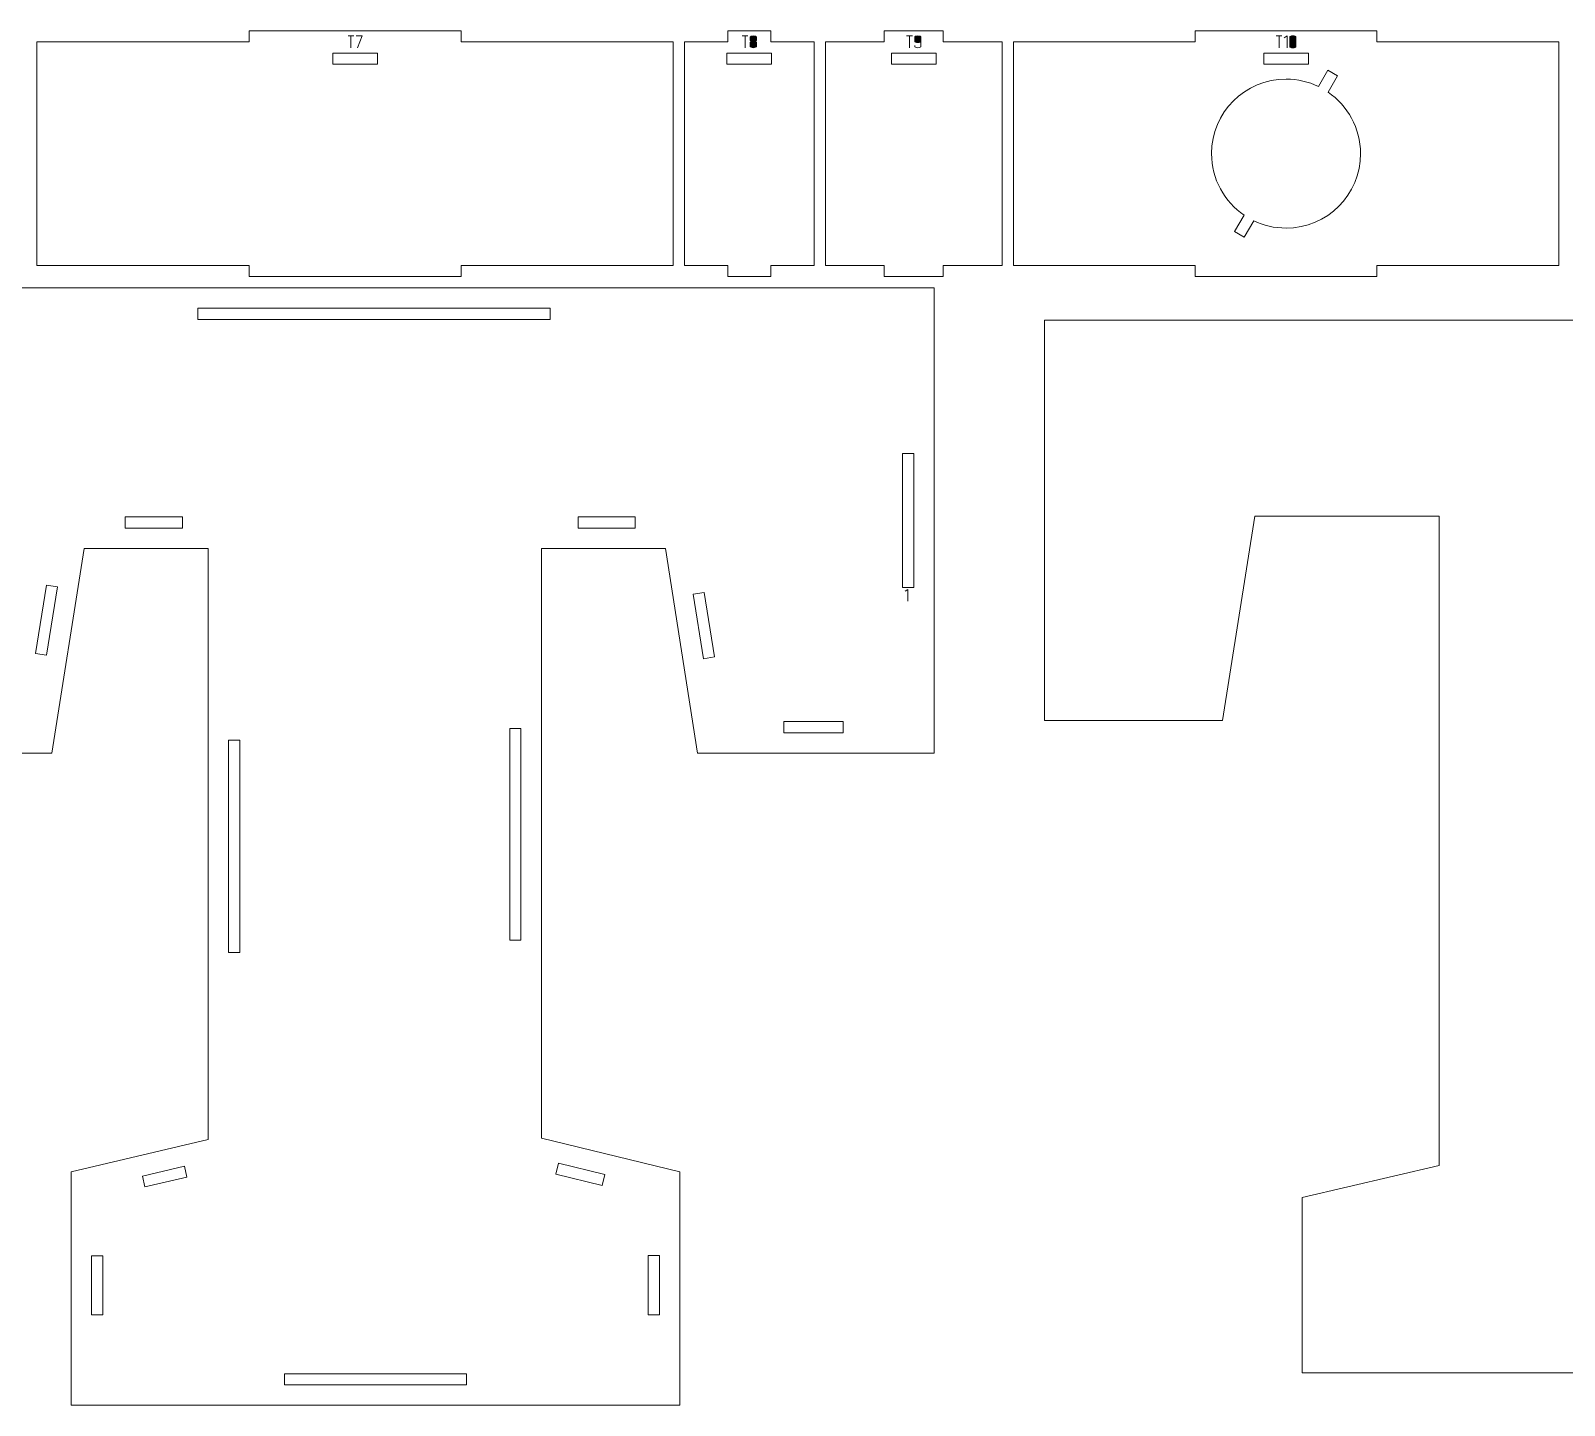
# Model space of a CAD drawing. Header units: centimetres. Extents: x -250 to 250, y -508 to 508.
# Drawn here: x 79.75 to 120.93, y -109.83 to -72.93 of the extents above; entities that cross this region are included whole.
import ezdxf

# ---------------------------------------------------------------- set-up
doc = ezdxf.new("R2010")
doc.units = ezdxf.units.CM
doc.header["$MEASUREMENT"] = 0
doc.layers.add('Capa 1', color=7, linetype='Continuous')

msp = doc.modelspace()

# ---------------------------------------------------------------- hatches: boundary and pattern name
at = {"layer": 'Capa 1', "true_color": 0x3e4095}
h = msp.add_hatch(color=175, dxfattribs=at)
edge = h.paths.add_edge_path()
edge.add_spline(control_points=[(88.3508, -73.06786), (88.3508, -73.06786), (88.27146, -73.06786), (88.27146, -73.06786), (88.27146, -73.06786), (88.42876, -73.06786), (88.42876, -73.06786), (88.42876, -73.06786), (88.3508, -73.06786), (88.3508, -73.06786), (88.3508, -73.06786), (88.3508, -73.3843), (88.3508, -73.3843), (88.3508, -73.3843), (88.3508, -73.06786), (88.3508, -73.06786)], knot_values=[0, 0, 0, 0, 0.2, 0.2, 0.2, 0.4, 0.4, 0.4, 0.6, 0.6, 0.6, 0.8, 0.8, 0.8, 1, 1, 1, 1], degree=3, periodic=1)
h = msp.add_hatch(color=175, dxfattribs=at)
edge = h.paths.add_edge_path()
edge.add_spline(control_points=[(88.53011, -73.3843), (88.53011, -73.3843), (88.65119, -73.06786), (88.65119, -73.06786), (88.65119, -73.06786), (88.49159, -73.06786), (88.49159, -73.06786), (88.49159, -73.06786), (88.65119, -73.06786), (88.65119, -73.06786), (88.65119, -73.06786), (88.53011, -73.3843), (88.53011, -73.3843)], knot_values=[0, 0, 0, 0, 0.25, 0.25, 0.25, 0.5, 0.5, 0.5, 0.75, 0.75, 0.75, 1, 1, 1, 1], degree=3, periodic=1)
h = msp.add_hatch(color=175, dxfattribs=at)
edge = h.paths.add_edge_path()
edge.add_spline(control_points=[(98.93194, -73.06786), (98.93194, -73.06786), (98.8526, -73.06786), (98.8526, -73.06786), (98.8526, -73.06786), (99.0099, -73.06786), (99.0099, -73.06786), (99.0099, -73.06786), (98.93194, -73.06786), (98.93194, -73.06786), (98.93194, -73.06786), (98.93194, -73.3843), (98.93194, -73.3843), (98.93194, -73.3843), (98.93194, -73.06786), (98.93194, -73.06786)], knot_values=[0, 0, 0, 0, 0.2, 0.2, 0.2, 0.4, 0.4, 0.4, 0.6, 0.6, 0.6, 0.8, 0.8, 0.8, 1, 1, 1, 1], degree=3, periodic=1)
h = msp.add_hatch(color=175, dxfattribs=at)
edge = h.paths.add_edge_path()
edge.add_spline(control_points=[(99.07273, -73.17747), (99.07273, -73.18542), (99.07839, -73.1926), (99.0897, -73.19902), (99.10101, -73.20544), (99.12287, -73.20972), (99.15528, -73.21186), (99.18769, -73.20972), (99.20955, -73.20544), (99.22086, -73.19902), (99.23217, -73.1926), (99.23783, -73.18542), (99.23783, -73.17747), (99.23783, -73.17747), (99.23783, -73.10317), (99.23783, -73.10317), (99.23783, -73.09339), (99.22996, -73.08506), (99.21421, -73.07818), (99.19847, -73.0713), (99.17882, -73.06786), (99.15528, -73.06786), (99.13174, -73.06786), (99.11209, -73.0713), (99.09635, -73.07818), (99.0806, -73.08506), (99.07273, -73.09339), (99.07273, -73.10317), (99.07273, -73.10317), (99.07273, -73.17747), (99.07273, -73.17747)], knot_values=[0, 0, 0, 0, 0.1, 0.1, 0.1, 0.2, 0.2, 0.2, 0.3, 0.3, 0.3, 0.4, 0.4, 0.4, 0.5, 0.5, 0.5, 0.6, 0.6, 0.6, 0.7, 0.7, 0.7, 0.8, 0.8, 0.8, 0.9, 0.9, 0.9, 1, 1, 1, 1], degree=3, periodic=1)
h = msp.add_hatch(color=175, dxfattribs=at)
edge = h.paths.add_edge_path()
edge.add_spline(control_points=[(99.15528, -73.3843), (99.13174, -73.3843), (99.11209, -73.38086), (99.09635, -73.37398), (99.0806, -73.3671), (99.07273, -73.35877), (99.07273, -73.34899), (99.07273, -73.34899), (99.07273, -73.2458), (99.07273, -73.2458), (99.07273, -73.23754), (99.07839, -73.23036), (99.0897, -73.22425), (99.10101, -73.21813), (99.12287, -73.214), (99.15528, -73.21186), (99.12287, -73.20972), (99.10101, -73.20544), (99.0897, -73.19902), (99.07839, -73.1926), (99.07273, -73.18542), (99.07273, -73.17747), (99.07273, -73.17747), (99.07273, -73.10317), (99.07273, -73.10317), (99.07273, -73.09339), (99.0806, -73.08506), (99.09635, -73.07818), (99.11209, -73.0713), (99.13174, -73.06786), (99.15528, -73.06786), (99.17882, -73.06786), (99.19847, -73.0713), (99.21421, -73.07818), (99.22996, -73.08506), (99.23783, -73.09339), (99.23783, -73.10317), (99.23783, -73.10317), (99.23783, -73.17747), (99.23783, -73.17747), (99.23783, -73.18542), (99.23217, -73.1926), (99.22086, -73.19902), (99.20955, -73.20544), (99.18769, -73.20972), (99.15528, -73.21186), (99.18769, -73.214), (99.20955, -73.21813), (99.22086, -73.22425), (99.23217, -73.23036), (99.23783, -73.23754), (99.23783, -73.2458), (99.23783, -73.2458), (99.23783, -73.34899), (99.23783, -73.34899), (99.23783, -73.35877), (99.22996, -73.3671), (99.21421, -73.37398), (99.19847, -73.38086), (99.17882, -73.3843), (99.15528, -73.3843)], knot_values=[0, 0, 0, 0, 0.05, 0.05, 0.05, 0.1, 0.1, 0.1, 0.15, 0.15, 0.15, 0.2, 0.2, 0.2, 0.25, 0.25, 0.25, 0.3, 0.3, 0.3, 0.35, 0.35, 0.35, 0.4, 0.4, 0.4, 0.45, 0.45, 0.45, 0.5, 0.5, 0.5, 0.55, 0.55, 0.55, 0.6, 0.6, 0.6, 0.65, 0.65, 0.65, 0.7, 0.7, 0.7, 0.75, 0.75, 0.75, 0.8, 0.8, 0.8, 0.85, 0.85, 0.85, 0.9, 0.9, 0.9, 0.95, 0.95, 0.95, 1, 1, 1, 1], degree=3, periodic=1)
h = msp.add_hatch(color=175, dxfattribs=at)
edge = h.paths.add_edge_path()
edge.add_spline(control_points=[(99.07273, -73.34899), (99.07273, -73.35877), (99.0806, -73.3671), (99.09635, -73.37398), (99.11209, -73.38086), (99.13174, -73.3843), (99.15528, -73.3843), (99.17882, -73.3843), (99.19847, -73.38086), (99.21421, -73.37398), (99.22996, -73.3671), (99.23783, -73.35877), (99.23783, -73.34899), (99.23783, -73.34899), (99.23783, -73.2458), (99.23783, -73.2458), (99.23783, -73.23754), (99.23217, -73.23036), (99.22086, -73.22425), (99.20955, -73.21813), (99.18769, -73.214), (99.15528, -73.21186), (99.12287, -73.214), (99.10101, -73.21813), (99.0897, -73.22425), (99.07839, -73.23036), (99.07273, -73.23754), (99.07273, -73.2458), (99.07273, -73.2458), (99.07273, -73.34899), (99.07273, -73.34899)], knot_values=[0, 0, 0, 0, 0.1, 0.1, 0.1, 0.2, 0.2, 0.2, 0.3, 0.3, 0.3, 0.4, 0.4, 0.4, 0.5, 0.5, 0.5, 0.6, 0.6, 0.6, 0.7, 0.7, 0.7, 0.8, 0.8, 0.8, 0.9, 0.9, 0.9, 1, 1, 1, 1], degree=3, periodic=1)
h = msp.add_hatch(color=175, dxfattribs=at)
edge = h.paths.add_edge_path()
edge.add_spline(control_points=[(103.34698, -73.06786), (103.34698, -73.06786), (103.26764, -73.06786), (103.26764, -73.06786), (103.26764, -73.06786), (103.42494, -73.06786), (103.42494, -73.06786), (103.42494, -73.06786), (103.34698, -73.06786), (103.34698, -73.06786), (103.34698, -73.06786), (103.34698, -73.3843), (103.34698, -73.3843), (103.34698, -73.3843), (103.34698, -73.06786), (103.34698, -73.06786)], knot_values=[0, 0, 0, 0, 0.2, 0.2, 0.2, 0.4, 0.4, 0.4, 0.6, 0.6, 0.6, 0.8, 0.8, 0.8, 1, 1, 1, 1], degree=3, periodic=1)
h = msp.add_hatch(color=175, dxfattribs=at)
edge = h.paths.add_edge_path()
edge.add_spline(control_points=[(103.48777, -73.21049), (103.48777, -73.22027), (103.49564, -73.2286), (103.51139, -73.23548), (103.52713, -73.24236), (103.54678, -73.2458), (103.57032, -73.2458), (103.59356, -73.24641), (103.61312, -73.24358), (103.62902, -73.23732), (103.64492, -73.23105), (103.65287, -73.2221), (103.65287, -73.21049), (103.65287, -73.21049), (103.65287, -73.10317), (103.65287, -73.10317), (103.65287, -73.09339), (103.645, -73.08506), (103.62925, -73.07818), (103.61351, -73.0713), (103.59386, -73.06786), (103.57032, -73.06786), (103.54678, -73.06786), (103.52713, -73.0713), (103.51139, -73.07818), (103.49564, -73.08506), (103.48777, -73.09339), (103.48777, -73.10317), (103.48777, -73.10317), (103.48777, -73.21049), (103.48777, -73.21049)], knot_values=[0, 0, 0, 0, 0.1, 0.1, 0.1, 0.2, 0.2, 0.2, 0.3, 0.3, 0.3, 0.4, 0.4, 0.4, 0.5, 0.5, 0.5, 0.6, 0.6, 0.6, 0.7, 0.7, 0.7, 0.8, 0.8, 0.8, 0.9, 0.9, 0.9, 1, 1, 1, 1], degree=3, periodic=1)
h = msp.add_hatch(color=175, dxfattribs=at)
edge = h.paths.add_edge_path()
edge.add_spline(control_points=[(103.57032, -73.3843), (103.54678, -73.3843), (103.52713, -73.38086), (103.51139, -73.37398), (103.49564, -73.3671), (103.48777, -73.35877), (103.48777, -73.34899), (103.48777, -73.34899), (103.48777, -73.32376), (103.48777, -73.32376), (103.48777, -73.32376), (103.48777, -73.34899), (103.48777, -73.34899), (103.48777, -73.35877), (103.49564, -73.3671), (103.51139, -73.37398), (103.52713, -73.38086), (103.54678, -73.3843), (103.57032, -73.3843), (103.59386, -73.3843), (103.61351, -73.38086), (103.62925, -73.37398), (103.645, -73.3671), (103.65287, -73.35877), (103.65287, -73.34899), (103.65287, -73.34899), (103.65287, -73.21049), (103.65287, -73.21049), (103.65287, -73.2221), (103.64492, -73.23105), (103.62902, -73.23732), (103.61312, -73.24358), (103.59356, -73.24641), (103.57032, -73.2458), (103.54678, -73.2458), (103.52713, -73.24236), (103.51139, -73.23548), (103.49564, -73.2286), (103.48777, -73.22027), (103.48777, -73.21049), (103.48777, -73.21049), (103.48777, -73.10317), (103.48777, -73.10317), (103.48777, -73.09339), (103.49564, -73.08506), (103.51139, -73.07818), (103.52713, -73.0713), (103.54678, -73.06786), (103.57032, -73.06786), (103.59386, -73.06786), (103.61351, -73.0713), (103.62925, -73.07818), (103.645, -73.08506), (103.65287, -73.09339), (103.65287, -73.10317), (103.65287, -73.10317), (103.65287, -73.21049), (103.65287, -73.21049), (103.65287, -73.21049), (103.65287, -73.34899), (103.65287, -73.34899), (103.65287, -73.35877), (103.645, -73.3671), (103.62925, -73.37398), (103.61351, -73.38086), (103.59386, -73.3843), (103.57032, -73.3843)], knot_values=[0, 0, 0, 0, 0.04545455, 0.04545455, 0.04545455, 0.09090909, 0.09090909, 0.09090909, 0.13636364, 0.13636364, 0.13636364, 0.18181818, 0.18181818, 0.18181818, 0.22727273, 0.22727273, 0.22727273, 0.27272727, 0.27272727, 0.27272727, 0.31818182, 0.31818182, 0.31818182, 0.36363636, 0.36363636, 0.36363636, 0.40909091, 0.40909091, 0.40909091, 0.45454545, 0.45454545, 0.45454545, 0.5, 0.5, 0.5, 0.54545455, 0.54545455, 0.54545455, 0.59090909, 0.59090909, 0.59090909, 0.63636364, 0.63636364, 0.63636364, 0.68181818, 0.68181818, 0.68181818, 0.72727273, 0.72727273, 0.72727273, 0.77272727, 0.77272727, 0.77272727, 0.81818182, 0.81818182, 0.81818182, 0.86363636, 0.86363636, 0.86363636, 0.90909091, 0.90909091, 0.90909091, 0.95454545, 0.95454545, 0.95454545, 1, 1, 1, 1], degree=3, periodic=1)
h = msp.add_hatch(color=175, dxfattribs=at)
edge = h.paths.add_edge_path()
edge.add_spline(control_points=[(113.26879, -73.06786), (113.26879, -73.06786), (113.18945, -73.06786), (113.18945, -73.06786), (113.18945, -73.06786), (113.34675, -73.06786), (113.34675, -73.06786), (113.34675, -73.06786), (113.26879, -73.06786), (113.26879, -73.06786), (113.26879, -73.06786), (113.26879, -73.3843), (113.26879, -73.3843), (113.26879, -73.3843), (113.26879, -73.06786), (113.26879, -73.06786)], knot_values=[0, 0, 0, 0, 0.2, 0.2, 0.2, 0.4, 0.4, 0.4, 0.6, 0.6, 0.6, 0.8, 0.8, 0.8, 1, 1, 1, 1], degree=3, periodic=1)
h = msp.add_hatch(color=175, dxfattribs=at)
edge = h.paths.add_edge_path()
edge.add_spline(control_points=[(113.48571, -73.0674), (113.48571, -73.0674), (113.40958, -73.12014), (113.40958, -73.12014), (113.40958, -73.12014), (113.48571, -73.0674), (113.48571, -73.0674), (113.48571, -73.0674), (113.48571, -73.3843), (113.48571, -73.3843), (113.48571, -73.3843), (113.48571, -73.0674), (113.48571, -73.0674)], knot_values=[0, 0, 0, 0, 0.25, 0.25, 0.25, 0.5, 0.5, 0.5, 0.75, 0.75, 0.75, 1, 1, 1, 1], degree=3, periodic=1)
h = msp.add_hatch(color=175, dxfattribs=at)
edge = h.paths.add_edge_path()
edge.add_spline(control_points=[(113.55634, -73.36045), (113.55634, -73.37024), (113.56421, -73.37666), (113.57996, -73.37971), (113.5957, -73.38277), (113.61535, -73.3843), (113.63889, -73.3843), (113.66243, -73.3843), (113.68208, -73.38277), (113.69782, -73.37971), (113.71357, -73.37666), (113.72144, -73.37024), (113.72144, -73.36045), (113.72144, -73.36045), (113.72144, -73.09217), (113.72144, -73.09217), (113.72144, -73.08238), (113.71357, -73.07588), (113.69782, -73.07267), (113.68208, -73.06946), (113.66243, -73.06786), (113.63889, -73.06786), (113.61535, -73.06786), (113.5957, -73.06946), (113.57996, -73.07267), (113.56421, -73.07588), (113.55634, -73.08238), (113.55634, -73.09217), (113.55634, -73.09217), (113.55634, -73.36045), (113.55634, -73.36045)], knot_values=[0, 0, 0, 0, 0.1, 0.1, 0.1, 0.2, 0.2, 0.2, 0.3, 0.3, 0.3, 0.4, 0.4, 0.4, 0.5, 0.5, 0.5, 0.6, 0.6, 0.6, 0.7, 0.7, 0.7, 0.8, 0.8, 0.8, 0.9, 0.9, 0.9, 1, 1, 1, 1], degree=3, periodic=1)
h = msp.add_hatch(color=175, dxfattribs=at)
edge = h.paths.add_edge_path()
edge.add_spline(control_points=[(113.72144, -73.36045), (113.72144, -73.37024), (113.71357, -73.37666), (113.69782, -73.37971), (113.68208, -73.38277), (113.66243, -73.3843), (113.63889, -73.3843), (113.61535, -73.3843), (113.5957, -73.38277), (113.57996, -73.37971), (113.56421, -73.37666), (113.55634, -73.37024), (113.55634, -73.36045), (113.55634, -73.36045), (113.55634, -73.09217), (113.55634, -73.09217), (113.55634, -73.08238), (113.56421, -73.07588), (113.57996, -73.07267), (113.5957, -73.06946), (113.61535, -73.06786), (113.63889, -73.06786), (113.66243, -73.06786), (113.68208, -73.06946), (113.69782, -73.07267), (113.71357, -73.07588), (113.72144, -73.08238), (113.72144, -73.09217), (113.72144, -73.09217), (113.72144, -73.36045), (113.72144, -73.36045)], knot_values=[0, 0, 0, 0, 0.1, 0.1, 0.1, 0.2, 0.2, 0.2, 0.3, 0.3, 0.3, 0.4, 0.4, 0.4, 0.5, 0.5, 0.5, 0.6, 0.6, 0.6, 0.7, 0.7, 0.7, 0.8, 0.8, 0.8, 0.9, 0.9, 0.9, 1, 1, 1, 1], degree=3, periodic=1)
h = msp.add_hatch(color=175, dxfattribs=at)
edge = h.paths.add_edge_path()
edge.add_spline(control_points=[(103.30273, -87.92394), (103.30273, -87.92394), (103.2266, -87.97668), (103.2266, -87.97668), (103.2266, -87.97668), (103.30273, -87.92394), (103.30273, -87.92394), (103.30273, -87.92394), (103.30273, -88.24084), (103.30273, -88.24084), (103.30273, -88.24084), (103.30273, -87.92394), (103.30273, -87.92394)], knot_values=[0, 0, 0, 0, 0.25, 0.25, 0.25, 0.5, 0.5, 0.5, 0.75, 0.75, 0.75, 1, 1, 1, 1], degree=3, periodic=1)

# ---------------------------------------------------------------- linework, layer by layer
at = {"layer": 'Capa 1', "color": 240, "lineweight": 20}
for points, knots in [([(79.91878, -73.2271), (79.91878, -73.2271), (79.91878, -79.2271), (79.91878, -79.2271), (79.91878, -79.2271), (85.61381, -79.2271), (85.61381, -79.2271), (85.61381, -79.2271), (85.61381, -79.5271), (85.61381, -79.5271), (85.61381, -79.5271), (91.30885, -79.5271), (91.30885, -79.5271), (91.30885, -79.5271), (91.30885, -79.2271), (91.30885, -79.2271), (91.30885, -79.2271), (97.00388, -79.2271), (97.00388, -79.2271), (97.00388, -79.2271), (97.00388, -73.2271), (97.00388, -73.2271), (97.00388, -73.2271), (91.30885, -73.2271), (91.30885, -73.2271), (91.30885, -73.2271), (91.30885, -72.9271), (91.30885, -72.9271), (91.30885, -72.9271), (85.61381, -72.9271), (85.61381, -72.9271), (85.61381, -72.9271), (85.61381, -73.2271), (85.61381, -73.2271), (85.61381, -73.2271), (79.91878, -73.2271), (79.91878, -73.2271)], [0, 0, 0, 0, 0.08333333, 0.08333333, 0.08333333, 0.16666667, 0.16666667, 0.16666667, 0.25, 0.25, 0.25, 0.33333333, 0.33333333, 0.33333333, 0.41666667, 0.41666667, 0.41666667, 0.5, 0.5, 0.5, 0.58333333, 0.58333333, 0.58333333, 0.66666667, 0.66666667, 0.66666667, 0.75, 0.75, 0.75, 0.83333333, 0.83333333, 0.83333333, 0.91666667, 0.91666667, 0.91666667, 1, 1, 1, 1]), ([(97.30388, -73.2271), (97.30388, -73.2271), (97.30388, -79.2271), (97.30388, -79.2271), (97.30388, -79.2271), (98.46477, -79.2271), (98.46477, -79.2271), (98.46477, -79.2271), (98.46477, -79.5271), (98.46477, -79.5271), (98.46477, -79.5271), (99.62566, -79.5271), (99.62566, -79.5271), (99.62566, -79.5271), (99.62566, -79.2271), (99.62566, -79.2271), (99.62566, -79.2271), (100.78655, -79.2271), (100.78655, -79.2271), (100.78655, -79.2271), (100.78655, -73.2271), (100.78655, -73.2271), (100.78655, -73.2271), (99.62566, -73.2271), (99.62566, -73.2271), (99.62566, -73.2271), (99.62566, -72.9271), (99.62566, -72.9271), (99.62566, -72.9271), (98.46477, -72.9271), (98.46477, -72.9271), (98.46477, -72.9271), (98.46477, -73.2271), (98.46477, -73.2271), (98.46477, -73.2271), (97.30388, -73.2271), (97.30388, -73.2271)], [0, 0, 0, 0, 0.08333333, 0.08333333, 0.08333333, 0.16666667, 0.16666667, 0.16666667, 0.25, 0.25, 0.25, 0.33333333, 0.33333333, 0.33333333, 0.41666667, 0.41666667, 0.41666667, 0.5, 0.5, 0.5, 0.58333333, 0.58333333, 0.58333333, 0.66666667, 0.66666667, 0.66666667, 0.75, 0.75, 0.75, 0.83333333, 0.83333333, 0.83333333, 0.91666667, 0.91666667, 0.91666667, 1, 1, 1, 1]), ([(101.08655, -73.2271), (101.08655, -73.2271), (101.08655, -79.2271), (101.08655, -79.2271), (101.08655, -79.2271), (102.66902, -79.2271), (102.66902, -79.2271), (102.66902, -79.2271), (102.66902, -79.5271), (102.66902, -79.5271), (102.66902, -79.5271), (104.25149, -79.5271), (104.25149, -79.5271), (104.25149, -79.5271), (104.25149, -79.2271), (104.25149, -79.2271), (104.25149, -79.2271), (105.83396, -79.2271), (105.83396, -79.2271), (105.83396, -79.2271), (105.83396, -73.2271), (105.83396, -73.2271), (105.83396, -73.2271), (104.25149, -73.2271), (104.25149, -73.2271), (104.25149, -73.2271), (104.25149, -72.9271), (104.25149, -72.9271), (104.25149, -72.9271), (102.66902, -72.9271), (102.66902, -72.9271), (102.66902, -72.9271), (102.66902, -73.2271), (102.66902, -73.2271), (102.66902, -73.2271), (101.08655, -73.2271), (101.08655, -73.2271)], [0, 0, 0, 0, 0.08333333, 0.08333333, 0.08333333, 0.16666667, 0.16666667, 0.16666667, 0.25, 0.25, 0.25, 0.33333333, 0.33333333, 0.33333333, 0.41666667, 0.41666667, 0.41666667, 0.5, 0.5, 0.5, 0.58333333, 0.58333333, 0.58333333, 0.66666667, 0.66666667, 0.66666667, 0.75, 0.75, 0.75, 0.83333333, 0.83333333, 0.83333333, 0.91666667, 0.91666667, 0.91666667, 1, 1, 1, 1]), ([(106.13396, -73.2271), (106.13396, -73.2271), (106.13396, -79.2271), (106.13396, -79.2271), (106.13396, -79.2271), (111.01495, -79.2271), (111.01495, -79.2271), (111.01495, -79.2271), (111.01495, -79.5271), (111.01495, -79.5271), (111.01495, -79.5271), (115.89594, -79.5271), (115.89594, -79.5271), (115.89594, -79.5271), (115.89594, -79.2271), (115.89594, -79.2271), (115.89594, -79.2271), (120.77693, -79.2271), (120.77693, -79.2271), (120.77693, -79.2271), (120.77693, -73.2271), (120.77693, -73.2271), (120.77693, -73.2271), (115.89594, -73.2271), (115.89594, -73.2271), (115.89594, -73.2271), (115.89594, -72.9271), (115.89594, -72.9271), (115.89594, -72.9271), (111.01495, -72.9271), (111.01495, -72.9271), (111.01495, -72.9271), (111.01495, -73.2271), (111.01495, -73.2271), (111.01495, -73.2271), (106.13396, -73.2271), (106.13396, -73.2271)], [0, 0, 0, 0, 0.08333333, 0.08333333, 0.08333333, 0.16666667, 0.16666667, 0.16666667, 0.25, 0.25, 0.25, 0.33333333, 0.33333333, 0.33333333, 0.41666667, 0.41666667, 0.41666667, 0.5, 0.5, 0.5, 0.58333333, 0.58333333, 0.58333333, 0.66666667, 0.66666667, 0.66666667, 0.75, 0.75, 0.75, 0.83333333, 0.83333333, 0.83333333, 0.91666667, 0.91666667, 0.91666667, 1, 1, 1, 1]), ([(87.86133, -73.82723), (87.86133, -73.82723), (89.06133, -73.82723), (89.06133, -73.82723), (89.06133, -73.82723), (89.06133, -73.52723), (89.06133, -73.52723), (89.06133, -73.52723), (87.86133, -73.52723), (87.86133, -73.52723), (87.86133, -73.52723), (87.86133, -73.82723), (87.86133, -73.82723)], [0, 0, 0, 0, 0.25, 0.25, 0.25, 0.5, 0.5, 0.5, 0.75, 0.75, 0.75, 1, 1, 1, 1]), ([(98.44522, -73.82723), (98.44522, -73.82723), (99.64522, -73.82723), (99.64522, -73.82723), (99.64522, -73.82723), (99.64522, -73.52723), (99.64522, -73.52723), (99.64522, -73.52723), (98.44522, -73.52723), (98.44522, -73.52723), (98.44522, -73.52723), (98.44522, -73.82723), (98.44522, -73.82723)], [0, 0, 0, 0, 0.25, 0.25, 0.25, 0.5, 0.5, 0.5, 0.75, 0.75, 0.75, 1, 1, 1, 1]), ([(102.86026, -73.82723), (102.86026, -73.82723), (104.06026, -73.82723), (104.06026, -73.82723), (104.06026, -73.82723), (104.06026, -73.52723), (104.06026, -73.52723), (104.06026, -73.52723), (102.86026, -73.52723), (102.86026, -73.52723), (102.86026, -73.52723), (102.86026, -73.82723), (102.86026, -73.82723)], [0, 0, 0, 0, 0.25, 0.25, 0.25, 0.5, 0.5, 0.5, 0.75, 0.75, 0.75, 1, 1, 1, 1]), ([(112.85545, -73.82723), (112.85545, -73.82723), (114.05545, -73.82723), (114.05545, -73.82723), (114.05545, -73.82723), (114.05545, -73.52723), (114.05545, -73.52723), (114.05545, -73.52723), (112.85545, -73.52723), (112.85545, -73.52723), (112.85545, -73.52723), (112.85545, -73.82723), (112.85545, -73.82723)], [0, 0, 0, 0, 0.25, 0.25, 0.25, 0.5, 0.5, 0.5, 0.75, 0.75, 0.75, 1, 1, 1, 1]), ([(113.45545, -74.2271), (113.76628, -74.2271), (114.06054, -74.29801), (114.32296, -74.42453), (114.32296, -74.42453), (114.57555, -73.98704), (114.57555, -73.98704), (114.57555, -73.98704), (114.83535, -74.13704), (114.83535, -74.13704), (114.83535, -74.13704), (114.58258, -74.57485), (114.58258, -74.57485), (115.10954, -74.93503), (115.45545, -75.54063), (115.45545, -76.2271), (115.45545, -77.33167), (114.56002, -78.2271), (113.45545, -78.2271), (113.14462, -78.2271), (112.85034, -78.15621), (112.58794, -78.02967), (112.58794, -78.02967), (112.33535, -78.46716), (112.33535, -78.46716), (112.33535, -78.46716), (112.07555, -78.31716), (112.07555, -78.31716), (112.07555, -78.31716), (112.32832, -77.87935), (112.32832, -77.87935), (111.80136, -77.51917), (111.45545, -76.91357), (111.45545, -76.2271), (111.45545, -75.12253), (112.35088, -74.2271), (113.45545, -74.2271)], [0, 0, 0, 0, 0.08333333, 0.08333333, 0.08333333, 0.16666667, 0.16666667, 0.16666667, 0.25, 0.25, 0.25, 0.33333333, 0.33333333, 0.33333333, 0.41666667, 0.41666667, 0.41666667, 0.5, 0.5, 0.5, 0.58333333, 0.58333333, 0.58333333, 0.66666667, 0.66666667, 0.66666667, 0.75, 0.75, 0.75, 0.83333333, 0.83333333, 0.83333333, 0.91666667, 0.91666667, 0.91666667, 1, 1, 1, 1])]:
    msp.add_open_spline(points, degree=3, knots=knots, dxfattribs=at)
at = {"layer": 'Capa 1', "color": 114, "lineweight": 9}
for points, knots in [([(88.3508, -73.06786), (88.3508, -73.06786), (88.27146, -73.06786), (88.27146, -73.06786), (88.27146, -73.06786), (88.42876, -73.06786), (88.42876, -73.06786), (88.42876, -73.06786), (88.3508, -73.06786), (88.3508, -73.06786), (88.3508, -73.06786), (88.3508, -73.3843), (88.3508, -73.3843), (88.3508, -73.3843), (88.3508, -73.06786), (88.3508, -73.06786)], [0, 0, 0, 0, 0.2, 0.2, 0.2, 0.4, 0.4, 0.4, 0.6, 0.6, 0.6, 0.8, 0.8, 0.8, 1, 1, 1, 1]), ([(88.53011, -73.3843), (88.53011, -73.3843), (88.65119, -73.06786), (88.65119, -73.06786), (88.65119, -73.06786), (88.49159, -73.06786), (88.49159, -73.06786), (88.49159, -73.06786), (88.65119, -73.06786), (88.65119, -73.06786), (88.65119, -73.06786), (88.53011, -73.3843), (88.53011, -73.3843)], [0, 0, 0, 0, 0.25, 0.25, 0.25, 0.5, 0.5, 0.5, 0.75, 0.75, 0.75, 1, 1, 1, 1]), ([(98.93194, -73.06786), (98.93194, -73.06786), (98.8526, -73.06786), (98.8526, -73.06786), (98.8526, -73.06786), (99.0099, -73.06786), (99.0099, -73.06786), (99.0099, -73.06786), (98.93194, -73.06786), (98.93194, -73.06786), (98.93194, -73.06786), (98.93194, -73.3843), (98.93194, -73.3843), (98.93194, -73.3843), (98.93194, -73.06786), (98.93194, -73.06786)], [0, 0, 0, 0, 0.2, 0.2, 0.2, 0.4, 0.4, 0.4, 0.6, 0.6, 0.6, 0.8, 0.8, 0.8, 1, 1, 1, 1]), ([(99.07273, -73.17747), (99.07273, -73.18542), (99.07839, -73.1926), (99.0897, -73.19902), (99.10101, -73.20544), (99.12287, -73.20972), (99.15528, -73.21186), (99.18769, -73.20972), (99.20955, -73.20544), (99.22086, -73.19902), (99.23217, -73.1926), (99.23783, -73.18542), (99.23783, -73.17747), (99.23783, -73.17747), (99.23783, -73.10317), (99.23783, -73.10317), (99.23783, -73.09339), (99.22996, -73.08506), (99.21421, -73.07818), (99.19847, -73.0713), (99.17882, -73.06786), (99.15528, -73.06786), (99.13174, -73.06786), (99.11209, -73.0713), (99.09635, -73.07818), (99.0806, -73.08506), (99.07273, -73.09339), (99.07273, -73.10317), (99.07273, -73.10317), (99.07273, -73.17747), (99.07273, -73.17747)], [0, 0, 0, 0, 0.1, 0.1, 0.1, 0.2, 0.2, 0.2, 0.3, 0.3, 0.3, 0.4, 0.4, 0.4, 0.5, 0.5, 0.5, 0.6, 0.6, 0.6, 0.7, 0.7, 0.7, 0.8, 0.8, 0.8, 0.9, 0.9, 0.9, 1, 1, 1, 1]), ([(99.15528, -73.3843), (99.13174, -73.3843), (99.11209, -73.38086), (99.09635, -73.37398), (99.0806, -73.3671), (99.07273, -73.35877), (99.07273, -73.34899), (99.07273, -73.34899), (99.07273, -73.2458), (99.07273, -73.2458), (99.07273, -73.23754), (99.07839, -73.23036), (99.0897, -73.22425), (99.10101, -73.21813), (99.12287, -73.214), (99.15528, -73.21186), (99.12287, -73.20972), (99.10101, -73.20544), (99.0897, -73.19902), (99.07839, -73.1926), (99.07273, -73.18542), (99.07273, -73.17747), (99.07273, -73.17747), (99.07273, -73.10317), (99.07273, -73.10317), (99.07273, -73.09339), (99.0806, -73.08506), (99.09635, -73.07818), (99.11209, -73.0713), (99.13174, -73.06786), (99.15528, -73.06786), (99.17882, -73.06786), (99.19847, -73.0713), (99.21421, -73.07818), (99.22996, -73.08506), (99.23783, -73.09339), (99.23783, -73.10317), (99.23783, -73.10317), (99.23783, -73.17747), (99.23783, -73.17747), (99.23783, -73.18542), (99.23217, -73.1926), (99.22086, -73.19902), (99.20955, -73.20544), (99.18769, -73.20972), (99.15528, -73.21186), (99.18769, -73.214), (99.20955, -73.21813), (99.22086, -73.22425), (99.23217, -73.23036), (99.23783, -73.23754), (99.23783, -73.2458), (99.23783, -73.2458), (99.23783, -73.34899), (99.23783, -73.34899), (99.23783, -73.35877), (99.22996, -73.3671), (99.21421, -73.37398), (99.19847, -73.38086), (99.17882, -73.3843), (99.15528, -73.3843)], [0, 0, 0, 0, 0.05, 0.05, 0.05, 0.1, 0.1, 0.1, 0.15, 0.15, 0.15, 0.2, 0.2, 0.2, 0.25, 0.25, 0.25, 0.3, 0.3, 0.3, 0.35, 0.35, 0.35, 0.4, 0.4, 0.4, 0.45, 0.45, 0.45, 0.5, 0.5, 0.5, 0.55, 0.55, 0.55, 0.6, 0.6, 0.6, 0.65, 0.65, 0.65, 0.7, 0.7, 0.7, 0.75, 0.75, 0.75, 0.8, 0.8, 0.8, 0.85, 0.85, 0.85, 0.9, 0.9, 0.9, 0.95, 0.95, 0.95, 1, 1, 1, 1]), ([(99.07273, -73.34899), (99.07273, -73.35877), (99.0806, -73.3671), (99.09635, -73.37398), (99.11209, -73.38086), (99.13174, -73.3843), (99.15528, -73.3843), (99.17882, -73.3843), (99.19847, -73.38086), (99.21421, -73.37398), (99.22996, -73.3671), (99.23783, -73.35877), (99.23783, -73.34899), (99.23783, -73.34899), (99.23783, -73.2458), (99.23783, -73.2458), (99.23783, -73.23754), (99.23217, -73.23036), (99.22086, -73.22425), (99.20955, -73.21813), (99.18769, -73.214), (99.15528, -73.21186), (99.12287, -73.214), (99.10101, -73.21813), (99.0897, -73.22425), (99.07839, -73.23036), (99.07273, -73.23754), (99.07273, -73.2458), (99.07273, -73.2458), (99.07273, -73.34899), (99.07273, -73.34899)], [0, 0, 0, 0, 0.1, 0.1, 0.1, 0.2, 0.2, 0.2, 0.3, 0.3, 0.3, 0.4, 0.4, 0.4, 0.5, 0.5, 0.5, 0.6, 0.6, 0.6, 0.7, 0.7, 0.7, 0.8, 0.8, 0.8, 0.9, 0.9, 0.9, 1, 1, 1, 1]), ([(103.34698, -73.06786), (103.34698, -73.06786), (103.26764, -73.06786), (103.26764, -73.06786), (103.26764, -73.06786), (103.42494, -73.06786), (103.42494, -73.06786), (103.42494, -73.06786), (103.34698, -73.06786), (103.34698, -73.06786), (103.34698, -73.06786), (103.34698, -73.3843), (103.34698, -73.3843), (103.34698, -73.3843), (103.34698, -73.06786), (103.34698, -73.06786)], [0, 0, 0, 0, 0.2, 0.2, 0.2, 0.4, 0.4, 0.4, 0.6, 0.6, 0.6, 0.8, 0.8, 0.8, 1, 1, 1, 1]), ([(103.48777, -73.21049), (103.48777, -73.22027), (103.49564, -73.2286), (103.51139, -73.23548), (103.52713, -73.24236), (103.54678, -73.2458), (103.57032, -73.2458), (103.59356, -73.24641), (103.61312, -73.24358), (103.62902, -73.23732), (103.64492, -73.23105), (103.65287, -73.2221), (103.65287, -73.21049), (103.65287, -73.21049), (103.65287, -73.10317), (103.65287, -73.10317), (103.65287, -73.09339), (103.645, -73.08506), (103.62925, -73.07818), (103.61351, -73.0713), (103.59386, -73.06786), (103.57032, -73.06786), (103.54678, -73.06786), (103.52713, -73.0713), (103.51139, -73.07818), (103.49564, -73.08506), (103.48777, -73.09339), (103.48777, -73.10317), (103.48777, -73.10317), (103.48777, -73.21049), (103.48777, -73.21049)], [0, 0, 0, 0, 0.1, 0.1, 0.1, 0.2, 0.2, 0.2, 0.3, 0.3, 0.3, 0.4, 0.4, 0.4, 0.5, 0.5, 0.5, 0.6, 0.6, 0.6, 0.7, 0.7, 0.7, 0.8, 0.8, 0.8, 0.9, 0.9, 0.9, 1, 1, 1, 1]), ([(103.57032, -73.3843), (103.54678, -73.3843), (103.52713, -73.38086), (103.51139, -73.37398), (103.49564, -73.3671), (103.48777, -73.35877), (103.48777, -73.34899), (103.48777, -73.34899), (103.48777, -73.32376), (103.48777, -73.32376), (103.48777, -73.32376), (103.48777, -73.34899), (103.48777, -73.34899), (103.48777, -73.35877), (103.49564, -73.3671), (103.51139, -73.37398), (103.52713, -73.38086), (103.54678, -73.3843), (103.57032, -73.3843), (103.59386, -73.3843), (103.61351, -73.38086), (103.62925, -73.37398), (103.645, -73.3671), (103.65287, -73.35877), (103.65287, -73.34899), (103.65287, -73.34899), (103.65287, -73.21049), (103.65287, -73.21049), (103.65287, -73.2221), (103.64492, -73.23105), (103.62902, -73.23732), (103.61312, -73.24358), (103.59356, -73.24641), (103.57032, -73.2458), (103.54678, -73.2458), (103.52713, -73.24236), (103.51139, -73.23548), (103.49564, -73.2286), (103.48777, -73.22027), (103.48777, -73.21049), (103.48777, -73.21049), (103.48777, -73.10317), (103.48777, -73.10317), (103.48777, -73.09339), (103.49564, -73.08506), (103.51139, -73.07818), (103.52713, -73.0713), (103.54678, -73.06786), (103.57032, -73.06786), (103.59386, -73.06786), (103.61351, -73.0713), (103.62925, -73.07818), (103.645, -73.08506), (103.65287, -73.09339), (103.65287, -73.10317), (103.65287, -73.10317), (103.65287, -73.21049), (103.65287, -73.21049), (103.65287, -73.21049), (103.65287, -73.34899), (103.65287, -73.34899), (103.65287, -73.35877), (103.645, -73.3671), (103.62925, -73.37398), (103.61351, -73.38086), (103.59386, -73.3843), (103.57032, -73.3843)], [0, 0, 0, 0, 0.04545455, 0.04545455, 0.04545455, 0.09090909, 0.09090909, 0.09090909, 0.13636364, 0.13636364, 0.13636364, 0.18181818, 0.18181818, 0.18181818, 0.22727273, 0.22727273, 0.22727273, 0.27272727, 0.27272727, 0.27272727, 0.31818182, 0.31818182, 0.31818182, 0.36363636, 0.36363636, 0.36363636, 0.40909091, 0.40909091, 0.40909091, 0.45454545, 0.45454545, 0.45454545, 0.5, 0.5, 0.5, 0.54545455, 0.54545455, 0.54545455, 0.59090909, 0.59090909, 0.59090909, 0.63636364, 0.63636364, 0.63636364, 0.68181818, 0.68181818, 0.68181818, 0.72727273, 0.72727273, 0.72727273, 0.77272727, 0.77272727, 0.77272727, 0.81818182, 0.81818182, 0.81818182, 0.86363636, 0.86363636, 0.86363636, 0.90909091, 0.90909091, 0.90909091, 0.95454545, 0.95454545, 0.95454545, 1, 1, 1, 1]), ([(113.26879, -73.06786), (113.26879, -73.06786), (113.18945, -73.06786), (113.18945, -73.06786), (113.18945, -73.06786), (113.34675, -73.06786), (113.34675, -73.06786), (113.34675, -73.06786), (113.26879, -73.06786), (113.26879, -73.06786), (113.26879, -73.06786), (113.26879, -73.3843), (113.26879, -73.3843), (113.26879, -73.3843), (113.26879, -73.06786), (113.26879, -73.06786)], [0, 0, 0, 0, 0.2, 0.2, 0.2, 0.4, 0.4, 0.4, 0.6, 0.6, 0.6, 0.8, 0.8, 0.8, 1, 1, 1, 1]), ([(113.48571, -73.0674), (113.48571, -73.0674), (113.40958, -73.12014), (113.40958, -73.12014), (113.40958, -73.12014), (113.48571, -73.0674), (113.48571, -73.0674), (113.48571, -73.0674), (113.48571, -73.3843), (113.48571, -73.3843), (113.48571, -73.3843), (113.48571, -73.0674), (113.48571, -73.0674)], [0, 0, 0, 0, 0.25, 0.25, 0.25, 0.5, 0.5, 0.5, 0.75, 0.75, 0.75, 1, 1, 1, 1]), ([(113.55634, -73.36045), (113.55634, -73.37024), (113.56421, -73.37666), (113.57996, -73.37971), (113.5957, -73.38277), (113.61535, -73.3843), (113.63889, -73.3843), (113.66243, -73.3843), (113.68208, -73.38277), (113.69782, -73.37971), (113.71357, -73.37666), (113.72144, -73.37024), (113.72144, -73.36045), (113.72144, -73.36045), (113.72144, -73.09217), (113.72144, -73.09217), (113.72144, -73.08238), (113.71357, -73.07588), (113.69782, -73.07267), (113.68208, -73.06946), (113.66243, -73.06786), (113.63889, -73.06786), (113.61535, -73.06786), (113.5957, -73.06946), (113.57996, -73.07267), (113.56421, -73.07588), (113.55634, -73.08238), (113.55634, -73.09217), (113.55634, -73.09217), (113.55634, -73.36045), (113.55634, -73.36045)], [0, 0, 0, 0, 0.1, 0.1, 0.1, 0.2, 0.2, 0.2, 0.3, 0.3, 0.3, 0.4, 0.4, 0.4, 0.5, 0.5, 0.5, 0.6, 0.6, 0.6, 0.7, 0.7, 0.7, 0.8, 0.8, 0.8, 0.9, 0.9, 0.9, 1, 1, 1, 1]), ([(113.72144, -73.36045), (113.72144, -73.37024), (113.71357, -73.37666), (113.69782, -73.37971), (113.68208, -73.38277), (113.66243, -73.3843), (113.63889, -73.3843), (113.61535, -73.3843), (113.5957, -73.38277), (113.57996, -73.37971), (113.56421, -73.37666), (113.55634, -73.37024), (113.55634, -73.36045), (113.55634, -73.36045), (113.55634, -73.09217), (113.55634, -73.09217), (113.55634, -73.08238), (113.56421, -73.07588), (113.57996, -73.07267), (113.5957, -73.06946), (113.61535, -73.06786), (113.63889, -73.06786), (113.66243, -73.06786), (113.68208, -73.06946), (113.69782, -73.07267), (113.71357, -73.07588), (113.72144, -73.08238), (113.72144, -73.09217), (113.72144, -73.09217), (113.72144, -73.36045), (113.72144, -73.36045)], [0, 0, 0, 0, 0.1, 0.1, 0.1, 0.2, 0.2, 0.2, 0.3, 0.3, 0.3, 0.4, 0.4, 0.4, 0.5, 0.5, 0.5, 0.6, 0.6, 0.6, 0.7, 0.7, 0.7, 0.8, 0.8, 0.8, 0.9, 0.9, 0.9, 1, 1, 1, 1]), ([(129.71558, -85.95718), (129.71558, -85.95718), (124.76817, -85.95718), (124.76817, -85.95718), (124.76817, -85.95718), (124.76817, -103.33658), (124.76817, -103.33658), (124.76817, -103.33658), (128.48574, -104.24436), (128.48574, -104.24436), (128.48574, -104.24436), (128.48574, -108.95425), (128.48574, -108.95425), (128.48574, -108.95425), (113.89129, -108.95425), (113.89129, -108.95425), (113.89129, -108.95425), (113.89129, -104.25031), (113.89129, -104.25031), (113.89129, -104.25031), (117.56564, -103.38575), (117.56564, -103.38575), (117.56564, -103.38575), (117.56564, -85.95718), (117.56564, -85.95718), (117.56564, -85.95718), (112.61822, -85.95718), (112.61822, -85.95718), (112.61822, -85.95718), (111.75367, -91.44708), (111.75367, -91.44708), (111.75367, -91.44708), (106.97488, -91.44708), (106.97488, -91.44708), (106.97488, -91.44708), (106.97488, -80.69989), (106.97488, -80.69989), (106.97488, -80.69989), (135.3157, -80.69989), (135.3157, -80.69989), (135.3157, -80.69989), (135.3157, -91.44708), (135.3157, -91.44708), (135.3157, -91.44708), (130.58013, -91.44708), (130.58013, -91.44708), (130.58013, -91.44708), (129.71558, -85.95718), (129.71558, -85.95718)], [0, 0, 0, 0, 0.0625, 0.0625, 0.0625, 0.125, 0.125, 0.125, 0.1875, 0.1875, 0.1875, 0.25, 0.25, 0.25, 0.3125, 0.3125, 0.3125, 0.375, 0.375, 0.375, 0.4375, 0.4375, 0.4375, 0.5, 0.5, 0.5, 0.5625, 0.5625, 0.5625, 0.625, 0.625, 0.625, 0.6875, 0.6875, 0.6875, 0.75, 0.75, 0.75, 0.8125, 0.8125, 0.8125, 0.875, 0.875, 0.875, 0.9375, 0.9375, 0.9375, 1, 1, 1, 1]), ([(103.30273, -87.92394), (103.30273, -87.92394), (103.2266, -87.97668), (103.2266, -87.97668), (103.2266, -87.97668), (103.30273, -87.92394), (103.30273, -87.92394), (103.30273, -87.92394), (103.30273, -88.24084), (103.30273, -88.24084), (103.30273, -88.24084), (103.30273, -87.92394), (103.30273, -87.92394)], [0, 0, 0, 0, 0.25, 0.25, 0.25, 0.5, 0.5, 0.5, 0.75, 0.75, 0.75, 1, 1, 1, 1])]:
    msp.add_open_spline(points, degree=3, knots=knots, dxfattribs=at)
at = {"layer": 'Capa 1', "color": 240, "lineweight": 9}
for points, knots in [([(104.0098, -92.31987), (104.0098, -92.31987), (97.65534, -92.31987), (97.65534, -92.31987), (97.65534, -92.31987), (96.79079, -86.82997), (96.79079, -86.82997), (96.79079, -86.82997), (93.46227, -86.82997), (93.46227, -86.82997), (93.46227, -86.82997), (93.46227, -102.65127), (93.46227, -102.65127), (93.46227, -102.65127), (97.17984, -103.55905), (97.17984, -103.55905), (97.17984, -103.55905), (97.17984, -109.82704), (97.17984, -109.82704), (97.17984, -109.82704), (80.83981, -109.82704), (80.83981, -109.82704), (80.83981, -109.82704), (80.83981, -103.55905), (80.83981, -103.55905), (80.83981, -103.55905), (84.51416, -102.69449), (84.51416, -102.69449), (84.51416, -102.69449), (84.51416, -86.82997), (84.51416, -86.82997), (84.51416, -86.82997), (81.18563, -86.82997), (81.18563, -86.82997), (81.18563, -86.82997), (80.32108, -92.31987), (80.32108, -92.31987), (80.32108, -92.31987), (73.9234, -92.31987), (73.9234, -92.31987), (73.9234, -92.31987), (73.9234, -79.8271), (73.9234, -79.8271), (73.9234, -79.8271), (104.0098, -79.8271), (104.0098, -79.8271), (104.0098, -79.8271), (104.0098, -92.31987), (104.0098, -92.31987)], [0, 0, 0, 0, 0.0625, 0.0625, 0.0625, 0.125, 0.125, 0.125, 0.1875, 0.1875, 0.1875, 0.25, 0.25, 0.25, 0.3125, 0.3125, 0.3125, 0.375, 0.375, 0.375, 0.4375, 0.4375, 0.4375, 0.5, 0.5, 0.5, 0.5625, 0.5625, 0.5625, 0.625, 0.625, 0.625, 0.6875, 0.6875, 0.6875, 0.75, 0.75, 0.75, 0.8125, 0.8125, 0.8125, 0.875, 0.875, 0.875, 0.9375, 0.9375, 0.9375, 1, 1, 1, 1]), ([(84.23504, -80.67563), (84.23504, -80.67563), (93.69816, -80.67563), (93.69816, -80.67563), (93.69816, -80.67563), (93.69816, -80.37563), (93.69816, -80.37563), (93.69816, -80.37563), (84.23504, -80.37563), (84.23504, -80.37563), (84.23504, -80.37563), (84.23504, -80.67563), (84.23504, -80.67563)], [0, 0, 0, 0, 0.25, 0.25, 0.25, 0.5, 0.5, 0.5, 0.75, 0.75, 0.75, 1, 1, 1, 1]), ([(103.16127, -84.2742), (103.16127, -84.2742), (103.16127, -87.87277), (103.16127, -87.87277), (103.16127, -87.87277), (103.46127, -87.87277), (103.46127, -87.87277), (103.46127, -87.87277), (103.46127, -84.2742), (103.46127, -84.2742), (103.46127, -84.2742), (103.16127, -84.2742), (103.16127, -84.2742)], [0, 0, 0, 0, 0.25, 0.25, 0.25, 0.5, 0.5, 0.5, 0.75, 0.75, 0.75, 1, 1, 1, 1]), ([(83.82733, -85.98144), (83.82733, -85.98144), (82.29198, -85.98144), (82.29198, -85.98144), (82.29198, -85.98144), (82.29198, -86.28144), (82.29198, -86.28144), (82.29198, -86.28144), (83.82733, -86.28144), (83.82733, -86.28144), (83.82733, -86.28144), (83.82733, -85.98144), (83.82733, -85.98144)], [0, 0, 0, 0, 0.25, 0.25, 0.25, 0.5, 0.5, 0.5, 0.75, 0.75, 0.75, 1, 1, 1, 1]), ([(95.98201, -85.98144), (95.98201, -85.98144), (94.44788, -85.98144), (94.44788, -85.98144), (94.44788, -85.98144), (94.44788, -86.28144), (94.44788, -86.28144), (94.44788, -86.28144), (95.98201, -86.28144), (95.98201, -86.28144), (95.98201, -86.28144), (95.98201, -85.98144), (95.98201, -85.98144)], [0, 0, 0, 0, 0.25, 0.25, 0.25, 0.5, 0.5, 0.5, 0.75, 0.75, 0.75, 1, 1, 1, 1]), ([(80.17209, -87.81141), (80.17209, -87.81141), (79.8839, -89.64137), (79.8839, -89.64137), (79.8839, -89.64137), (80.18025, -89.68804), (80.18025, -89.68804), (80.18025, -89.68804), (80.46843, -87.85808), (80.46843, -87.85808), (80.46843, -87.85808), (80.17209, -87.81141), (80.17209, -87.81141)], [0, 0, 0, 0, 0.25, 0.25, 0.25, 0.5, 0.5, 0.5, 0.75, 0.75, 0.75, 1, 1, 1, 1]), ([(98.10788, -89.73895), (98.10788, -89.73895), (97.83507, -88.00657), (97.83507, -88.00657), (97.83507, -88.00657), (97.53872, -88.05324), (97.53872, -88.05324), (97.53872, -88.05324), (97.81154, -89.78562), (97.81154, -89.78562), (97.81154, -89.78562), (98.10788, -89.73895), (98.10788, -89.73895)], [0, 0, 0, 0, 0.25, 0.25, 0.25, 0.5, 0.5, 0.5, 0.75, 0.75, 0.75, 1, 1, 1, 1]), ([(92.61374, -91.66299), (92.61374, -91.66299), (92.61374, -97.34454), (92.61374, -97.34454), (92.61374, -97.34454), (92.91374, -97.34454), (92.91374, -97.34454), (92.91374, -97.34454), (92.91374, -91.66299), (92.91374, -91.66299), (92.91374, -91.66299), (92.61374, -91.66299), (92.61374, -91.66299)], [0, 0, 0, 0, 0.25, 0.25, 0.25, 0.5, 0.5, 0.5, 0.75, 0.75, 0.75, 1, 1, 1, 1]), ([(101.56775, -91.47134), (101.56775, -91.47134), (99.97422, -91.47134), (99.97422, -91.47134), (99.97422, -91.47134), (99.97422, -91.77134), (99.97422, -91.77134), (99.97422, -91.77134), (101.56775, -91.77134), (101.56775, -91.77134), (101.56775, -91.77134), (101.56775, -91.47134), (101.56775, -91.47134)], [0, 0, 0, 0, 0.25, 0.25, 0.25, 0.5, 0.5, 0.5, 0.75, 0.75, 0.75, 1, 1, 1, 1]), ([(85.36269, -97.67151), (85.36269, -97.67151), (85.36269, -91.97647), (85.36269, -91.97647), (85.36269, -91.97647), (85.06269, -91.97647), (85.06269, -91.97647), (85.06269, -91.97647), (85.06269, -97.67151), (85.06269, -97.67151), (85.06269, -97.67151), (85.36269, -97.67151), (85.36269, -97.67151)], [0, 0, 0, 0, 0.25, 0.25, 0.25, 0.5, 0.5, 0.5, 0.75, 0.75, 0.75, 1, 1, 1, 1]), ([(93.85293, -103.62012), (93.85293, -103.62012), (95.09212, -103.92272), (95.09212, -103.92272), (95.09212, -103.92272), (95.16328, -103.63128), (95.16328, -103.63128), (95.16328, -103.63128), (93.92409, -103.32869), (93.92409, -103.32869), (93.92409, -103.32869), (93.85293, -103.62012), (93.85293, -103.62012)], [0, 0, 0, 0, 0.25, 0.25, 0.25, 0.5, 0.5, 0.5, 0.75, 0.75, 0.75, 1, 1, 1, 1]), ([(82.81837, -103.96521), (82.81837, -103.96521), (83.9484, -103.69932), (83.9484, -103.69932), (83.9484, -103.69932), (83.87969, -103.40729), (83.87969, -103.40729), (83.87969, -103.40729), (82.74966, -103.67318), (82.74966, -103.67318), (82.74966, -103.67318), (82.81837, -103.96521), (82.81837, -103.96521)], [0, 0, 0, 0, 0.25, 0.25, 0.25, 0.5, 0.5, 0.5, 0.75, 0.75, 0.75, 1, 1, 1, 1]), ([(81.68834, -107.39604), (81.68834, -107.39604), (81.68834, -105.81357), (81.68834, -105.81357), (81.68834, -105.81357), (81.38834, -105.81357), (81.38834, -105.81357), (81.38834, -105.81357), (81.38834, -107.39604), (81.38834, -107.39604), (81.38834, -107.39604), (81.68834, -107.39604), (81.68834, -107.39604)], [0, 0, 0, 0, 0.25, 0.25, 0.25, 0.5, 0.5, 0.5, 0.75, 0.75, 0.75, 1, 1, 1, 1]), ([(96.33131, -105.80971), (96.33131, -105.80971), (96.33131, -107.39411), (96.33131, -107.39411), (96.33131, -107.39411), (96.63131, -107.39411), (96.63131, -107.39411), (96.63131, -107.39411), (96.63131, -105.80971), (96.63131, -105.80971), (96.63131, -105.80971), (96.33131, -105.80971), (96.33131, -105.80971)], [0, 0, 0, 0, 0.25, 0.25, 0.25, 0.5, 0.5, 0.5, 0.75, 0.75, 0.75, 1, 1, 1, 1]), ([(91.45032, -108.97851), (91.45032, -108.97851), (86.56933, -108.97851), (86.56933, -108.97851), (86.56933, -108.97851), (86.56933, -109.27851), (86.56933, -109.27851), (86.56933, -109.27851), (91.45032, -109.27851), (91.45032, -109.27851), (91.45032, -109.27851), (91.45032, -108.97851), (91.45032, -108.97851)], [0, 0, 0, 0, 0.25, 0.25, 0.25, 0.5, 0.5, 0.5, 0.75, 0.75, 0.75, 1, 1, 1, 1])]:
    msp.add_open_spline(points, degree=3, knots=knots, dxfattribs=at)

doc.saveas('drawing.dxf')
